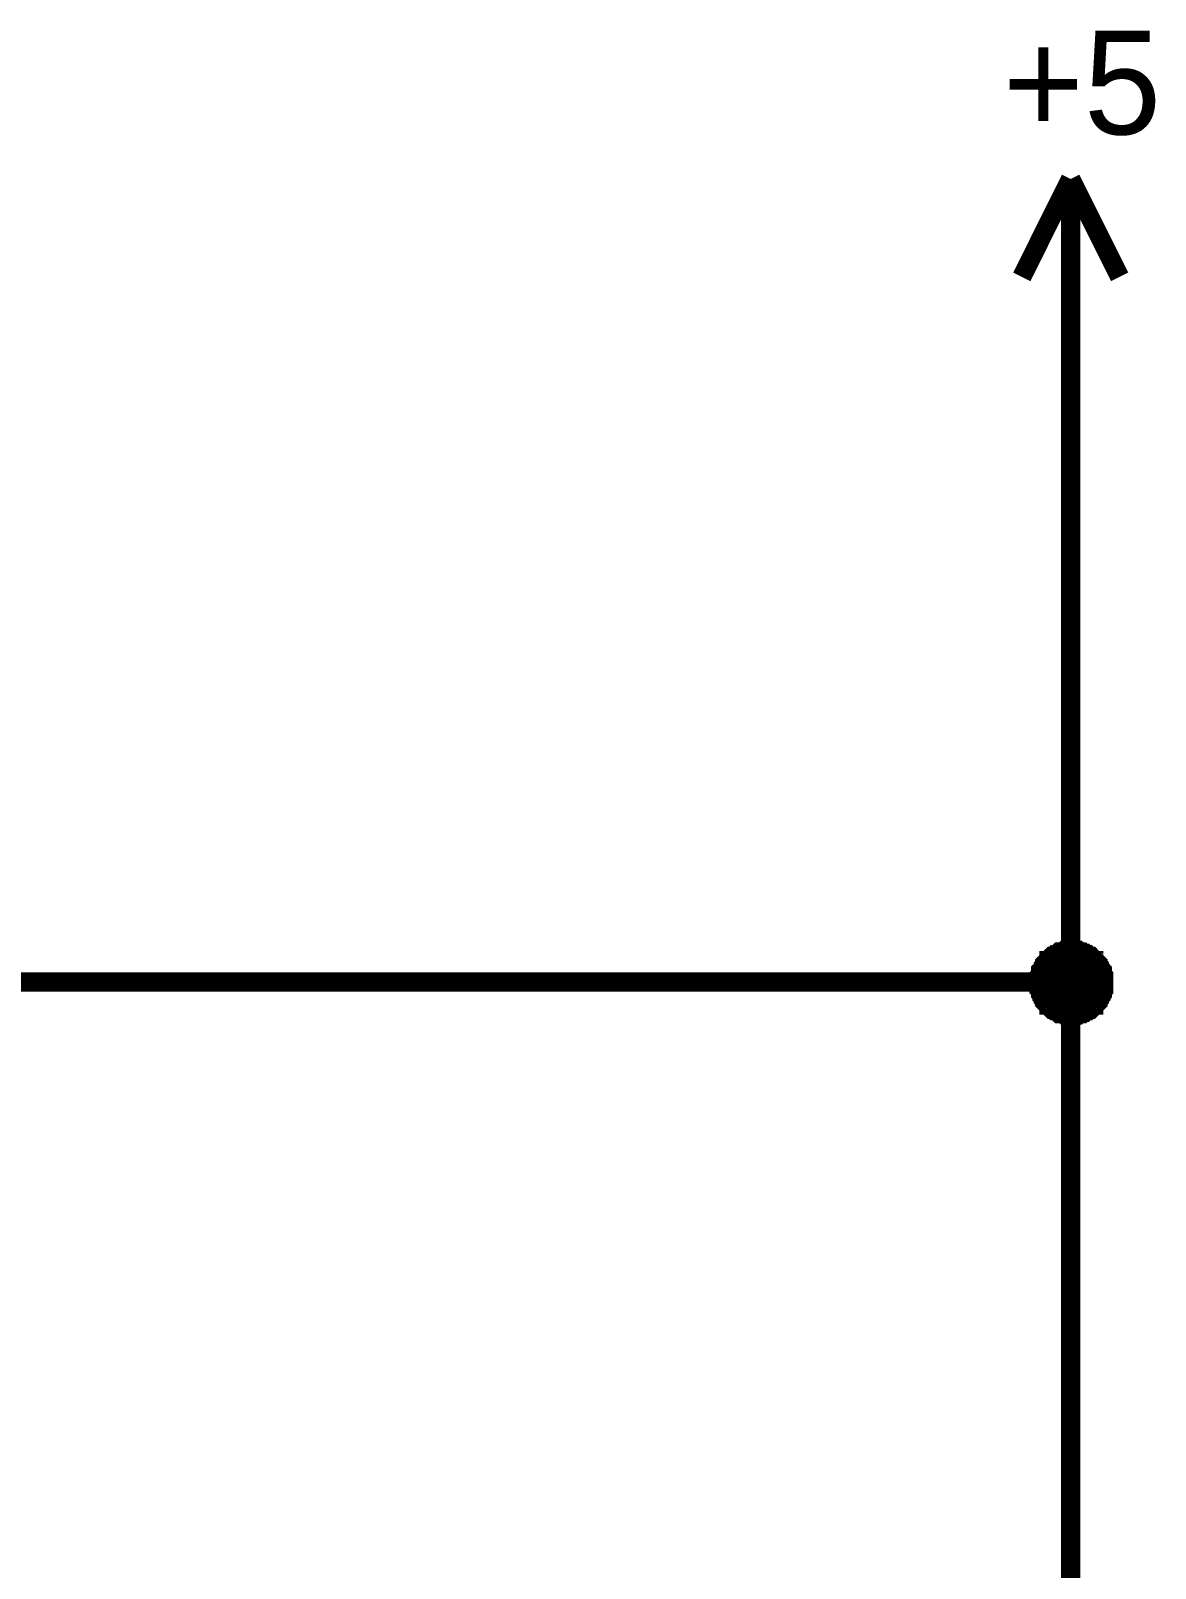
# Model space of a CAD drawing. Header units: millimetres. Extents: x 0 to 841, y 0 to 594.
# Drawn here: x 154.8 to 172.34, y 72.85 to 96.84 of the extents above; entities that cross this region are included whole.
import ezdxf

# ---------------------------------------------------------------- set-up
doc = ezdxf.new("R2010")
doc.units = ezdxf.units.MM
doc.layers.add('Sheet', color=255, linetype='Continuous')

msp = doc.modelspace()

# ---------------------------------------------------------------- linework, layer by layer
at = {"layer": 'Sheet'}
for points, const_width in [([(171.016, 94.531), (170.253, 93.003)], 0.3), ([(171.016, 94.531), (171.78, 93.003)], 0.3), ([(171.016, 91.993), (171.016, 94.531)], 0.3), ([(171.016, 81.998), (171.016, 91.993)], 0.3), ([(170.522, 81.998), (170.522, 82.021), (170.522, 82.043), (170.522, 82.066), (170.522, 82.088), (170.545, 82.111), (170.545, 82.133), (170.545, 82.178), (170.567, 82.201), (170.567, 82.201), (170.59, 82.223), (170.59, 82.245), (170.612, 82.268), (170.612, 82.29), (170.634, 82.313), (170.657, 82.335), (170.679, 82.335), (170.679, 82.358), (170.702, 82.38), (170.724, 82.403), (170.747, 82.403), (170.769, 82.425), (170.792, 82.425), (170.814, 82.448), (170.814, 82.448), (170.837, 82.47), (170.881, 82.47), (170.904, 82.47), (170.926, 82.493), (170.949, 82.493), (170.971, 82.493), (170.994, 82.493), (171.016, 82.493)], 0.3), ([(170.522, 81.998), (170.522, 82.021), (170.522, 82.043), (170.522, 82.066), (170.522, 82.088), (170.545, 82.111), (170.545, 82.133), (170.545, 82.178), (170.567, 82.201), (170.567, 82.201), (170.59, 82.223), (170.59, 82.245), (170.612, 82.268), (170.612, 82.29), (170.634, 82.313), (170.657, 82.335), (170.679, 82.335), (170.679, 82.358), (170.702, 82.38), (170.724, 82.403), (170.747, 82.403), (170.769, 82.425), (170.792, 82.425), (170.814, 82.448), (170.814, 82.448), (170.837, 82.47), (170.881, 82.47), (170.904, 82.47), (170.926, 82.493), (170.949, 82.493), (170.971, 82.493), (170.994, 82.493), (171.016, 82.493)], 0.3), ([(170.522, 81.998), (170.522, 82.021), (170.522, 82.043), (170.522, 82.066), (170.522, 82.088), (170.545, 82.111), (170.545, 82.133), (170.545, 82.178), (170.567, 82.201), (170.567, 82.201), (170.59, 82.223), (170.59, 82.245), (170.612, 82.268), (170.612, 82.29), (170.634, 82.313), (170.657, 82.335), (170.679, 82.335), (170.679, 82.358), (170.702, 82.38), (170.724, 82.403), (170.747, 82.403), (170.769, 82.425), (170.792, 82.425), (170.814, 82.448), (170.814, 82.448), (170.837, 82.47), (170.881, 82.47), (170.904, 82.47), (170.926, 82.493), (170.949, 82.493), (170.971, 82.493), (170.994, 82.493), (171.016, 82.493)], 0.3), ([(170.522, 81.998), (170.522, 82.021), (170.522, 82.043), (170.522, 82.066), (170.522, 82.088), (170.545, 82.111), (170.545, 82.133), (170.545, 82.178), (170.567, 82.201), (170.567, 82.201), (170.59, 82.223), (170.59, 82.245), (170.612, 82.268), (170.612, 82.29), (170.634, 82.313), (170.657, 82.335), (170.679, 82.335), (170.679, 82.358), (170.702, 82.38), (170.724, 82.403), (170.747, 82.403), (170.769, 82.425), (170.792, 82.425), (170.814, 82.448), (170.814, 82.448), (170.837, 82.47), (170.881, 82.47), (170.904, 82.47), (170.926, 82.493), (170.949, 82.493), (170.971, 82.493), (170.994, 82.493), (171.016, 82.493)], 0.3), ([(170.522, 81.998), (170.522, 82.021), (170.522, 82.043), (170.522, 82.066), (170.522, 82.088), (170.545, 82.111), (170.545, 82.133), (170.545, 82.178), (170.567, 82.201), (170.567, 82.201), (170.59, 82.223), (170.59, 82.245), (170.612, 82.268), (170.612, 82.29), (170.634, 82.313), (170.657, 82.335), (170.679, 82.335), (170.679, 82.358), (170.702, 82.38), (170.724, 82.403), (170.747, 82.403), (170.769, 82.425), (170.792, 82.425), (170.814, 82.448), (170.814, 82.448), (170.837, 82.47), (170.881, 82.47), (170.904, 82.47), (170.926, 82.493), (170.949, 82.493), (170.971, 82.493), (170.994, 82.493), (171.016, 82.493)], 0.3), ([(170.522, 81.998), (170.522, 82.021), (170.522, 82.043), (170.522, 82.066), (170.522, 82.088), (170.545, 82.111), (170.545, 82.133), (170.545, 82.178), (170.567, 82.201), (170.567, 82.201), (170.59, 82.223), (170.59, 82.245), (170.612, 82.268), (170.612, 82.29), (170.634, 82.313), (170.657, 82.335), (170.679, 82.335), (170.679, 82.358), (170.702, 82.38), (170.724, 82.403), (170.747, 82.403), (170.769, 82.425), (170.792, 82.425), (170.814, 82.448), (170.814, 82.448), (170.837, 82.47), (170.881, 82.47), (170.904, 82.47), (170.926, 82.493), (170.949, 82.493), (170.971, 82.493), (170.994, 82.493), (171.016, 82.493)], 0.3), ([(170.522, 81.998), (170.522, 82.021), (170.522, 82.043), (170.522, 82.066), (170.522, 82.088), (170.545, 82.111), (170.545, 82.133), (170.545, 82.178), (170.567, 82.201), (170.567, 82.201), (170.59, 82.223), (170.59, 82.245), (170.612, 82.268), (170.612, 82.29), (170.634, 82.313), (170.657, 82.335), (170.679, 82.335), (170.679, 82.358), (170.702, 82.38), (170.724, 82.403), (170.747, 82.403), (170.769, 82.425), (170.792, 82.425), (170.814, 82.448), (170.814, 82.448), (170.837, 82.47), (170.881, 82.47), (170.904, 82.47), (170.926, 82.493), (170.949, 82.493), (170.971, 82.493), (170.994, 82.493), (171.016, 82.493)], 0.0991), ([(170.522, 81.998), (170.522, 82.021), (170.522, 82.043), (170.522, 82.066), (170.522, 82.088), (170.545, 82.111), (170.545, 82.133), (170.545, 82.178), (170.567, 82.201), (170.567, 82.201), (170.59, 82.223), (170.59, 82.245), (170.612, 82.268), (170.612, 82.29), (170.634, 82.313), (170.657, 82.335), (170.679, 82.335), (170.679, 82.358), (170.702, 82.38), (170.724, 82.403), (170.747, 82.403), (170.769, 82.425), (170.792, 82.425), (170.814, 82.448), (170.814, 82.448), (170.837, 82.47), (170.881, 82.47), (170.904, 82.47), (170.926, 82.493), (170.949, 82.493), (170.971, 82.493), (170.994, 82.493), (171.016, 82.493)], 0.0991), ([(170.522, 81.998), (170.522, 82.021), (170.522, 82.043), (170.522, 82.066), (170.522, 82.088), (170.545, 82.111), (170.545, 82.133), (170.545, 82.178), (170.567, 82.201), (170.567, 82.201), (170.59, 82.223), (170.59, 82.245), (170.612, 82.268), (170.612, 82.29), (170.634, 82.313), (170.657, 82.335), (170.679, 82.335), (170.679, 82.358), (170.702, 82.38), (170.724, 82.403), (170.747, 82.403), (170.769, 82.425), (170.792, 82.425), (170.814, 82.448), (170.814, 82.448), (170.837, 82.47), (170.881, 82.47), (170.904, 82.47), (170.926, 82.493), (170.949, 82.493), (170.971, 82.493), (170.994, 82.493), (171.016, 82.493)], 0.0991), ([(170.522, 81.998), (170.522, 82.021), (170.522, 82.043), (170.522, 82.066), (170.522, 82.088), (170.545, 82.111), (170.545, 82.133), (170.545, 82.178), (170.567, 82.201), (170.567, 82.201), (170.59, 82.223), (170.59, 82.245), (170.612, 82.268), (170.612, 82.29), (170.634, 82.313), (170.657, 82.335), (170.679, 82.335), (170.679, 82.358), (170.702, 82.38), (170.724, 82.403), (170.747, 82.403), (170.769, 82.425), (170.792, 82.425), (170.814, 82.448), (170.814, 82.448), (170.837, 82.47), (170.881, 82.47), (170.904, 82.47), (170.926, 82.493), (170.949, 82.493), (170.971, 82.493), (170.994, 82.493), (171.016, 82.493)], 0.0991), ([(170.522, 81.998), (170.522, 82.021), (170.522, 82.043), (170.522, 82.066), (170.522, 82.088), (170.545, 82.111), (170.545, 82.133), (170.545, 82.178), (170.567, 82.201), (170.567, 82.201), (170.59, 82.223), (170.59, 82.245), (170.612, 82.268), (170.612, 82.29), (170.634, 82.313), (170.657, 82.335), (170.679, 82.335), (170.679, 82.358), (170.702, 82.38), (170.724, 82.403), (170.747, 82.403), (170.769, 82.425), (170.792, 82.425), (170.814, 82.448), (170.814, 82.448), (170.837, 82.47), (170.881, 82.47), (170.904, 82.47), (170.926, 82.493), (170.949, 82.493), (170.971, 82.493), (170.994, 82.493), (171.016, 82.493)], 0.0991), ([(170.522, 81.998), (170.522, 82.021), (170.522, 82.043), (170.522, 82.066), (170.522, 82.088), (170.545, 82.111), (170.545, 82.133), (170.545, 82.178), (170.567, 82.201), (170.567, 82.201), (170.59, 82.223), (170.59, 82.245), (170.612, 82.268), (170.612, 82.29), (170.634, 82.313), (170.657, 82.335), (170.679, 82.335), (170.679, 82.358), (170.702, 82.38), (170.724, 82.403), (170.747, 82.403), (170.769, 82.425), (170.792, 82.425), (170.814, 82.448), (170.814, 82.448), (170.837, 82.47), (170.881, 82.47), (170.904, 82.47), (170.926, 82.493), (170.949, 82.493), (170.971, 82.493), (170.994, 82.493), (171.016, 82.493)], 0.0991), ([(171.016, 82.493), (171.016, 82.493)], 0.3), ([(171.016, 82.493), (171.039, 82.493), (171.061, 82.493), (171.106, 82.493), (171.128, 82.493), (171.151, 82.47), (171.173, 82.47), (171.196, 82.47), (171.218, 82.448), (171.241, 82.448), (171.263, 82.425), (171.286, 82.425), (171.308, 82.403), (171.331, 82.403), (171.353, 82.38), (171.376, 82.358), (171.376, 82.335), (171.398, 82.335), (171.42, 82.313), (171.443, 82.29), (171.443, 82.268), (171.465, 82.245), (171.465, 82.223), (171.488, 82.201), (171.488, 82.201), (171.51, 82.178), (171.51, 82.133), (171.51, 82.111), (171.533, 82.088), (171.533, 82.066), (171.533, 82.043), (171.533, 82.021), (171.533, 81.998)], 0.3), ([(171.016, 82.493), (171.016, 82.493)], 0.3), ([(171.016, 82.493), (171.039, 82.493), (171.061, 82.493), (171.106, 82.493), (171.128, 82.493), (171.151, 82.47), (171.173, 82.47), (171.196, 82.47), (171.218, 82.448), (171.241, 82.448), (171.263, 82.425), (171.286, 82.425), (171.308, 82.403), (171.331, 82.403), (171.353, 82.38), (171.376, 82.358), (171.376, 82.335), (171.398, 82.335), (171.42, 82.313), (171.443, 82.29), (171.443, 82.268), (171.465, 82.245), (171.465, 82.223), (171.488, 82.201), (171.488, 82.201), (171.51, 82.178), (171.51, 82.133), (171.51, 82.111), (171.533, 82.088), (171.533, 82.066), (171.533, 82.043), (171.533, 82.021), (171.533, 81.998)], 0.3), ([(171.016, 82.493), (171.016, 82.493)], 0.3), ([(171.016, 82.493), (171.039, 82.493), (171.061, 82.493), (171.106, 82.493), (171.128, 82.493), (171.151, 82.47), (171.173, 82.47), (171.196, 82.47), (171.218, 82.448), (171.241, 82.448), (171.263, 82.425), (171.286, 82.425), (171.308, 82.403), (171.331, 82.403), (171.353, 82.38), (171.376, 82.358), (171.376, 82.335), (171.398, 82.335), (171.42, 82.313), (171.443, 82.29), (171.443, 82.268), (171.465, 82.245), (171.465, 82.223), (171.488, 82.201), (171.488, 82.201), (171.51, 82.178), (171.51, 82.133), (171.51, 82.111), (171.533, 82.088), (171.533, 82.066), (171.533, 82.043), (171.533, 82.021), (171.533, 81.998)], 0.3), ([(171.016, 82.493), (171.016, 82.493)], 0.3), ([(171.016, 82.493), (171.039, 82.493), (171.061, 82.493), (171.106, 82.493), (171.128, 82.493), (171.151, 82.47), (171.173, 82.47), (171.196, 82.47), (171.218, 82.448), (171.241, 82.448), (171.263, 82.425), (171.286, 82.425), (171.308, 82.403), (171.331, 82.403), (171.353, 82.38), (171.376, 82.358), (171.376, 82.335), (171.398, 82.335), (171.42, 82.313), (171.443, 82.29), (171.443, 82.268), (171.465, 82.245), (171.465, 82.223), (171.488, 82.201), (171.488, 82.201), (171.51, 82.178), (171.51, 82.133), (171.51, 82.111), (171.533, 82.088), (171.533, 82.066), (171.533, 82.043), (171.533, 82.021), (171.533, 81.998)], 0.3), ([(171.016, 82.493), (171.016, 82.493)], 0.3), ([(171.016, 82.493), (171.039, 82.493), (171.061, 82.493), (171.106, 82.493), (171.128, 82.493), (171.151, 82.47), (171.173, 82.47), (171.196, 82.47), (171.218, 82.448), (171.241, 82.448), (171.263, 82.425), (171.286, 82.425), (171.308, 82.403), (171.331, 82.403), (171.353, 82.38), (171.376, 82.358), (171.376, 82.335), (171.398, 82.335), (171.42, 82.313), (171.443, 82.29), (171.443, 82.268), (171.465, 82.245), (171.465, 82.223), (171.488, 82.201), (171.488, 82.201), (171.51, 82.178), (171.51, 82.133), (171.51, 82.111), (171.533, 82.088), (171.533, 82.066), (171.533, 82.043), (171.533, 82.021), (171.533, 81.998)], 0.3), ([(171.016, 82.493), (171.016, 82.493)], 0.3), ([(171.016, 82.493), (171.039, 82.493), (171.061, 82.493), (171.106, 82.493), (171.128, 82.493), (171.151, 82.47), (171.173, 82.47), (171.196, 82.47), (171.218, 82.448), (171.241, 82.448), (171.263, 82.425), (171.286, 82.425), (171.308, 82.403), (171.331, 82.403), (171.353, 82.38), (171.376, 82.358), (171.376, 82.335), (171.398, 82.335), (171.42, 82.313), (171.443, 82.29), (171.443, 82.268), (171.465, 82.245), (171.465, 82.223), (171.488, 82.201), (171.488, 82.201), (171.51, 82.178), (171.51, 82.133), (171.51, 82.111), (171.533, 82.088), (171.533, 82.066), (171.533, 82.043), (171.533, 82.021), (171.533, 81.998)], 0.3), ([(171.016, 82.493), (171.016, 82.493)], 0.0991), ([(171.016, 82.493), (171.039, 82.493), (171.061, 82.493), (171.106, 82.493), (171.128, 82.493), (171.151, 82.47), (171.173, 82.47), (171.196, 82.47), (171.218, 82.448), (171.241, 82.448), (171.263, 82.425), (171.286, 82.425), (171.308, 82.403), (171.331, 82.403), (171.353, 82.38), (171.376, 82.358), (171.376, 82.335), (171.398, 82.335), (171.42, 82.313), (171.443, 82.29), (171.443, 82.268), (171.465, 82.245), (171.465, 82.223), (171.488, 82.201), (171.488, 82.201), (171.51, 82.178), (171.51, 82.133), (171.51, 82.111), (171.533, 82.088), (171.533, 82.066), (171.533, 82.043), (171.533, 82.021), (171.533, 81.998)], 0.0991), ([(171.016, 82.493), (171.016, 82.493)], 0.0991), ([(171.016, 82.493), (171.039, 82.493), (171.061, 82.493), (171.106, 82.493), (171.128, 82.493), (171.151, 82.47), (171.173, 82.47), (171.196, 82.47), (171.218, 82.448), (171.241, 82.448), (171.263, 82.425), (171.286, 82.425), (171.308, 82.403), (171.331, 82.403), (171.353, 82.38), (171.376, 82.358), (171.376, 82.335), (171.398, 82.335), (171.42, 82.313), (171.443, 82.29), (171.443, 82.268), (171.465, 82.245), (171.465, 82.223), (171.488, 82.201), (171.488, 82.201), (171.51, 82.178), (171.51, 82.133), (171.51, 82.111), (171.533, 82.088), (171.533, 82.066), (171.533, 82.043), (171.533, 82.021), (171.533, 81.998)], 0.0991), ([(171.016, 82.493), (171.016, 82.493)], 0.0991), ([(171.016, 82.493), (171.039, 82.493), (171.061, 82.493), (171.106, 82.493), (171.128, 82.493), (171.151, 82.47), (171.173, 82.47), (171.196, 82.47), (171.218, 82.448), (171.241, 82.448), (171.263, 82.425), (171.286, 82.425), (171.308, 82.403), (171.331, 82.403), (171.353, 82.38), (171.376, 82.358), (171.376, 82.335), (171.398, 82.335), (171.42, 82.313), (171.443, 82.29), (171.443, 82.268), (171.465, 82.245), (171.465, 82.223), (171.488, 82.201), (171.488, 82.201), (171.51, 82.178), (171.51, 82.133), (171.51, 82.111), (171.533, 82.088), (171.533, 82.066), (171.533, 82.043), (171.533, 82.021), (171.533, 81.998)], 0.0991), ([(171.016, 82.493), (171.016, 82.493)], 0.0991), ([(171.016, 82.493), (171.039, 82.493), (171.061, 82.493), (171.106, 82.493), (171.128, 82.493), (171.151, 82.47), (171.173, 82.47), (171.196, 82.47), (171.218, 82.448), (171.241, 82.448), (171.263, 82.425), (171.286, 82.425), (171.308, 82.403), (171.331, 82.403), (171.353, 82.38), (171.376, 82.358), (171.376, 82.335), (171.398, 82.335), (171.42, 82.313), (171.443, 82.29), (171.443, 82.268), (171.465, 82.245), (171.465, 82.223), (171.488, 82.201), (171.488, 82.201), (171.51, 82.178), (171.51, 82.133), (171.51, 82.111), (171.533, 82.088), (171.533, 82.066), (171.533, 82.043), (171.533, 82.021), (171.533, 81.998)], 0.0991), ([(171.016, 82.493), (171.016, 82.493)], 0.0991), ([(171.016, 82.493), (171.039, 82.493), (171.061, 82.493), (171.106, 82.493), (171.128, 82.493), (171.151, 82.47), (171.173, 82.47), (171.196, 82.47), (171.218, 82.448), (171.241, 82.448), (171.263, 82.425), (171.286, 82.425), (171.308, 82.403), (171.331, 82.403), (171.353, 82.38), (171.376, 82.358), (171.376, 82.335), (171.398, 82.335), (171.42, 82.313), (171.443, 82.29), (171.443, 82.268), (171.465, 82.245), (171.465, 82.223), (171.488, 82.201), (171.488, 82.201), (171.51, 82.178), (171.51, 82.133), (171.51, 82.111), (171.533, 82.088), (171.533, 82.066), (171.533, 82.043), (171.533, 82.021), (171.533, 81.998)], 0.0991), ([(171.016, 82.493), (171.016, 82.493)], 0.0991), ([(171.016, 82.493), (171.039, 82.493), (171.061, 82.493), (171.106, 82.493), (171.128, 82.493), (171.151, 82.47), (171.173, 82.47), (171.196, 82.47), (171.218, 82.448), (171.241, 82.448), (171.263, 82.425), (171.286, 82.425), (171.308, 82.403), (171.331, 82.403), (171.353, 82.38), (171.376, 82.358), (171.376, 82.335), (171.398, 82.335), (171.42, 82.313), (171.443, 82.29), (171.443, 82.268), (171.465, 82.245), (171.465, 82.223), (171.488, 82.201), (171.488, 82.201), (171.51, 82.178), (171.51, 82.133), (171.51, 82.111), (171.533, 82.088), (171.533, 82.066), (171.533, 82.043), (171.533, 82.021), (171.533, 81.998)], 0.0991), ([(146.021, 81.998), (171.016, 81.998)], 0.3), ([(171.016, 81.482), (170.994, 81.482), (170.971, 81.482), (170.949, 81.482), (170.926, 81.482), (170.904, 81.504), (170.881, 81.504), (170.837, 81.504), (170.814, 81.527), (170.814, 81.527), (170.792, 81.549), (170.769, 81.549), (170.747, 81.572), (170.724, 81.572), (170.702, 81.594), (170.679, 81.617), (170.679, 81.639), (170.657, 81.639), (170.634, 81.662), (170.612, 81.684), (170.612, 81.706), (170.59, 81.729), (170.59, 81.751), (170.567, 81.774), (170.567, 81.796), (170.545, 81.819), (170.545, 81.841), (170.545, 81.864), (170.522, 81.886), (170.522, 81.909), (170.522, 81.953), (170.522, 81.976), (170.522, 81.998)], 0.3), ([(170.522, 81.998), (170.522, 81.998)], 0.3), ([(171.016, 81.482), (170.994, 81.482), (170.971, 81.482), (170.949, 81.482), (170.926, 81.482), (170.904, 81.504), (170.881, 81.504), (170.837, 81.504), (170.814, 81.527), (170.814, 81.527), (170.792, 81.549), (170.769, 81.549), (170.747, 81.572), (170.724, 81.572), (170.702, 81.594), (170.679, 81.617), (170.679, 81.639), (170.657, 81.639), (170.634, 81.662), (170.612, 81.684), (170.612, 81.706), (170.59, 81.729), (170.59, 81.751), (170.567, 81.774), (170.567, 81.796), (170.545, 81.819), (170.545, 81.841), (170.545, 81.864), (170.522, 81.886), (170.522, 81.909), (170.522, 81.953), (170.522, 81.976), (170.522, 81.998)], 0.3), ([(170.522, 81.998), (170.522, 81.998)], 0.3), ([(171.016, 81.482), (170.994, 81.482), (170.971, 81.482), (170.949, 81.482), (170.926, 81.482), (170.904, 81.504), (170.881, 81.504), (170.837, 81.504), (170.814, 81.527), (170.814, 81.527), (170.792, 81.549), (170.769, 81.549), (170.747, 81.572), (170.724, 81.572), (170.702, 81.594), (170.679, 81.617), (170.679, 81.639), (170.657, 81.639), (170.634, 81.662), (170.612, 81.684), (170.612, 81.706), (170.59, 81.729), (170.59, 81.751), (170.567, 81.774), (170.567, 81.796), (170.545, 81.819), (170.545, 81.841), (170.545, 81.864), (170.522, 81.886), (170.522, 81.909), (170.522, 81.953), (170.522, 81.976), (170.522, 81.998)], 0.3), ([(170.522, 81.998), (170.522, 81.998)], 0.3), ([(171.016, 81.482), (170.994, 81.482), (170.971, 81.482), (170.949, 81.482), (170.926, 81.482), (170.904, 81.504), (170.881, 81.504), (170.837, 81.504), (170.814, 81.527), (170.814, 81.527), (170.792, 81.549), (170.769, 81.549), (170.747, 81.572), (170.724, 81.572), (170.702, 81.594), (170.679, 81.617), (170.679, 81.639), (170.657, 81.639), (170.634, 81.662), (170.612, 81.684), (170.612, 81.706), (170.59, 81.729), (170.59, 81.751), (170.567, 81.774), (170.567, 81.796), (170.545, 81.819), (170.545, 81.841), (170.545, 81.864), (170.522, 81.886), (170.522, 81.909), (170.522, 81.953), (170.522, 81.976), (170.522, 81.998)], 0.3), ([(170.522, 81.998), (170.522, 81.998)], 0.3), ([(171.016, 81.482), (170.994, 81.482), (170.971, 81.482), (170.949, 81.482), (170.926, 81.482), (170.904, 81.504), (170.881, 81.504), (170.837, 81.504), (170.814, 81.527), (170.814, 81.527), (170.792, 81.549), (170.769, 81.549), (170.747, 81.572), (170.724, 81.572), (170.702, 81.594), (170.679, 81.617), (170.679, 81.639), (170.657, 81.639), (170.634, 81.662), (170.612, 81.684), (170.612, 81.706), (170.59, 81.729), (170.59, 81.751), (170.567, 81.774), (170.567, 81.796), (170.545, 81.819), (170.545, 81.841), (170.545, 81.864), (170.522, 81.886), (170.522, 81.909), (170.522, 81.953), (170.522, 81.976), (170.522, 81.998)], 0.3), ([(170.522, 81.998), (170.522, 81.998)], 0.3), ([(171.016, 81.482), (170.994, 81.482), (170.971, 81.482), (170.949, 81.482), (170.926, 81.482), (170.904, 81.504), (170.881, 81.504), (170.837, 81.504), (170.814, 81.527), (170.814, 81.527), (170.792, 81.549), (170.769, 81.549), (170.747, 81.572), (170.724, 81.572), (170.702, 81.594), (170.679, 81.617), (170.679, 81.639), (170.657, 81.639), (170.634, 81.662), (170.612, 81.684), (170.612, 81.706), (170.59, 81.729), (170.59, 81.751), (170.567, 81.774), (170.567, 81.796), (170.545, 81.819), (170.545, 81.841), (170.545, 81.864), (170.522, 81.886), (170.522, 81.909), (170.522, 81.953), (170.522, 81.976), (170.522, 81.998)], 0.3), ([(170.522, 81.998), (170.522, 81.998)], 0.3), ([(171.016, 81.998), (171.016, 61.987)], 0.3), ([(171.533, 81.998), (171.533, 81.976), (171.533, 81.953), (171.533, 81.909), (171.533, 81.886), (171.51, 81.864), (171.51, 81.841), (171.51, 81.819), (171.488, 81.796), (171.488, 81.774), (171.465, 81.751), (171.465, 81.729), (171.443, 81.706), (171.443, 81.684), (171.42, 81.662), (171.398, 81.639), (171.376, 81.639), (171.376, 81.617), (171.353, 81.594), (171.331, 81.572), (171.308, 81.572), (171.286, 81.549), (171.263, 81.549), (171.241, 81.527), (171.218, 81.527), (171.196, 81.504), (171.173, 81.504), (171.151, 81.504), (171.128, 81.482), (171.106, 81.482), (171.061, 81.482), (171.039, 81.482), (171.016, 81.482)], 0.3), ([(171.533, 81.998), (171.533, 81.976), (171.533, 81.953), (171.533, 81.909), (171.533, 81.886), (171.51, 81.864), (171.51, 81.841), (171.51, 81.819), (171.488, 81.796), (171.488, 81.774), (171.465, 81.751), (171.465, 81.729), (171.443, 81.706), (171.443, 81.684), (171.42, 81.662), (171.398, 81.639), (171.376, 81.639), (171.376, 81.617), (171.353, 81.594), (171.331, 81.572), (171.308, 81.572), (171.286, 81.549), (171.263, 81.549), (171.241, 81.527), (171.218, 81.527), (171.196, 81.504), (171.173, 81.504), (171.151, 81.504), (171.128, 81.482), (171.106, 81.482), (171.061, 81.482), (171.039, 81.482), (171.016, 81.482)], 0.3), ([(171.533, 81.998), (171.533, 81.976), (171.533, 81.953), (171.533, 81.909), (171.533, 81.886), (171.51, 81.864), (171.51, 81.841), (171.51, 81.819), (171.488, 81.796), (171.488, 81.774), (171.465, 81.751), (171.465, 81.729), (171.443, 81.706), (171.443, 81.684), (171.42, 81.662), (171.398, 81.639), (171.376, 81.639), (171.376, 81.617), (171.353, 81.594), (171.331, 81.572), (171.308, 81.572), (171.286, 81.549), (171.263, 81.549), (171.241, 81.527), (171.218, 81.527), (171.196, 81.504), (171.173, 81.504), (171.151, 81.504), (171.128, 81.482), (171.106, 81.482), (171.061, 81.482), (171.039, 81.482), (171.016, 81.482)], 0.3), ([(171.533, 81.998), (171.533, 81.976), (171.533, 81.953), (171.533, 81.909), (171.533, 81.886), (171.51, 81.864), (171.51, 81.841), (171.51, 81.819), (171.488, 81.796), (171.488, 81.774), (171.465, 81.751), (171.465, 81.729), (171.443, 81.706), (171.443, 81.684), (171.42, 81.662), (171.398, 81.639), (171.376, 81.639), (171.376, 81.617), (171.353, 81.594), (171.331, 81.572), (171.308, 81.572), (171.286, 81.549), (171.263, 81.549), (171.241, 81.527), (171.218, 81.527), (171.196, 81.504), (171.173, 81.504), (171.151, 81.504), (171.128, 81.482), (171.106, 81.482), (171.061, 81.482), (171.039, 81.482), (171.016, 81.482)], 0.3), ([(171.533, 81.998), (171.533, 81.976), (171.533, 81.953), (171.533, 81.909), (171.533, 81.886), (171.51, 81.864), (171.51, 81.841), (171.51, 81.819), (171.488, 81.796), (171.488, 81.774), (171.465, 81.751), (171.465, 81.729), (171.443, 81.706), (171.443, 81.684), (171.42, 81.662), (171.398, 81.639), (171.376, 81.639), (171.376, 81.617), (171.353, 81.594), (171.331, 81.572), (171.308, 81.572), (171.286, 81.549), (171.263, 81.549), (171.241, 81.527), (171.218, 81.527), (171.196, 81.504), (171.173, 81.504), (171.151, 81.504), (171.128, 81.482), (171.106, 81.482), (171.061, 81.482), (171.039, 81.482), (171.016, 81.482)], 0.3), ([(171.533, 81.998), (171.533, 81.976), (171.533, 81.953), (171.533, 81.909), (171.533, 81.886), (171.51, 81.864), (171.51, 81.841), (171.51, 81.819), (171.488, 81.796), (171.488, 81.774), (171.465, 81.751), (171.465, 81.729), (171.443, 81.706), (171.443, 81.684), (171.42, 81.662), (171.398, 81.639), (171.376, 81.639), (171.376, 81.617), (171.353, 81.594), (171.331, 81.572), (171.308, 81.572), (171.286, 81.549), (171.263, 81.549), (171.241, 81.527), (171.218, 81.527), (171.196, 81.504), (171.173, 81.504), (171.151, 81.504), (171.128, 81.482), (171.106, 81.482), (171.061, 81.482), (171.039, 81.482), (171.016, 81.482)], 0.3), ([(171.533, 81.998), (171.533, 81.998), (171.533, 81.998), (171.533, 81.998), (171.533, 81.998), (171.533, 81.998), (171.533, 81.998), (171.533, 81.998), (171.533, 81.998), (171.533, 81.998), (171.533, 81.998), (171.533, 81.998), (171.533, 81.998), (171.533, 81.998), (171.533, 81.998), (171.533, 81.998), (171.533, 81.998), (171.533, 81.998), (171.533, 81.998), (171.533, 81.998), (171.533, 81.998), (171.533, 81.998), (171.533, 81.998), (171.533, 81.998), (171.533, 81.998), (171.533, 81.998), (171.533, 81.998), (171.533, 81.998), (171.533, 81.998), (171.533, 81.998), (171.533, 81.998), (171.533, 81.998), (171.533, 81.998)], 0.3), ([(171.533, 81.998), (171.533, 81.998)], 0.3), ([(171.533, 81.998), (171.533, 81.998), (171.533, 81.998), (171.533, 81.998), (171.533, 81.998), (171.533, 81.998), (171.533, 81.998), (171.533, 81.998), (171.533, 81.998), (171.533, 81.998), (171.533, 81.998), (171.533, 81.998), (171.533, 81.998), (171.533, 81.998), (171.533, 81.998), (171.533, 81.998), (171.533, 81.998), (171.533, 81.998), (171.533, 81.998), (171.533, 81.998), (171.533, 81.998), (171.533, 81.998), (171.533, 81.998), (171.533, 81.998), (171.533, 81.998), (171.533, 81.998), (171.533, 81.998), (171.533, 81.998), (171.533, 81.998), (171.533, 81.998), (171.533, 81.998), (171.533, 81.998), (171.533, 81.998)], 0.3), ([(171.533, 81.998), (171.533, 81.998)], 0.3), ([(171.533, 81.998), (171.533, 81.998), (171.533, 81.998), (171.533, 81.998), (171.533, 81.998), (171.533, 81.998), (171.533, 81.998), (171.533, 81.998), (171.533, 81.998), (171.533, 81.998), (171.533, 81.998), (171.533, 81.998), (171.533, 81.998), (171.533, 81.998), (171.533, 81.998), (171.533, 81.998), (171.533, 81.998), (171.533, 81.998), (171.533, 81.998), (171.533, 81.998), (171.533, 81.998), (171.533, 81.998), (171.533, 81.998), (171.533, 81.998), (171.533, 81.998), (171.533, 81.998), (171.533, 81.998), (171.533, 81.998), (171.533, 81.998), (171.533, 81.998), (171.533, 81.998), (171.533, 81.998), (171.533, 81.998)], 0.3), ([(171.533, 81.998), (171.533, 81.998)], 0.3), ([(171.533, 81.998), (171.533, 81.998), (171.533, 81.998), (171.533, 81.998), (171.533, 81.998), (171.533, 81.998), (171.533, 81.998), (171.533, 81.998), (171.533, 81.998), (171.533, 81.998), (171.533, 81.998), (171.533, 81.998), (171.533, 81.998), (171.533, 81.998), (171.533, 81.998), (171.533, 81.998), (171.533, 81.998), (171.533, 81.998), (171.533, 81.998), (171.533, 81.998), (171.533, 81.998), (171.533, 81.998), (171.533, 81.998), (171.533, 81.998), (171.533, 81.998), (171.533, 81.998), (171.533, 81.998), (171.533, 81.998), (171.533, 81.998), (171.533, 81.998), (171.533, 81.998), (171.533, 81.998), (171.533, 81.998)], 0.3), ([(171.533, 81.998), (171.533, 81.998)], 0.3), ([(171.533, 81.998), (171.533, 81.998), (171.533, 81.998), (171.533, 81.998), (171.533, 81.998), (171.533, 81.998), (171.533, 81.998), (171.533, 81.998), (171.533, 81.998), (171.533, 81.998), (171.533, 81.998), (171.533, 81.998), (171.533, 81.998), (171.533, 81.998), (171.533, 81.998), (171.533, 81.998), (171.533, 81.998), (171.533, 81.998), (171.533, 81.998), (171.533, 81.998), (171.533, 81.998), (171.533, 81.998), (171.533, 81.998), (171.533, 81.998), (171.533, 81.998), (171.533, 81.998), (171.533, 81.998), (171.533, 81.998), (171.533, 81.998), (171.533, 81.998), (171.533, 81.998), (171.533, 81.998), (171.533, 81.998)], 0.3), ([(171.533, 81.998), (171.533, 81.998)], 0.3), ([(171.533, 81.998), (171.533, 81.998), (171.533, 81.998), (171.533, 81.998), (171.533, 81.998), (171.533, 81.998), (171.533, 81.998), (171.533, 81.998), (171.533, 81.998), (171.533, 81.998), (171.533, 81.998), (171.533, 81.998), (171.533, 81.998), (171.533, 81.998), (171.533, 81.998), (171.533, 81.998), (171.533, 81.998), (171.533, 81.998), (171.533, 81.998), (171.533, 81.998), (171.533, 81.998), (171.533, 81.998), (171.533, 81.998), (171.533, 81.998), (171.533, 81.998), (171.533, 81.998), (171.533, 81.998), (171.533, 81.998), (171.533, 81.998), (171.533, 81.998), (171.533, 81.998), (171.533, 81.998), (171.533, 81.998)], 0.3), ([(171.533, 81.998), (171.533, 81.998)], 0.3), ([(171.016, 81.482), (170.994, 81.482), (170.971, 81.482), (170.949, 81.482), (170.926, 81.482), (170.904, 81.504), (170.881, 81.504), (170.837, 81.504), (170.814, 81.527), (170.814, 81.527), (170.792, 81.549), (170.769, 81.549), (170.747, 81.572), (170.724, 81.572), (170.702, 81.594), (170.679, 81.617), (170.679, 81.639), (170.657, 81.639), (170.634, 81.662), (170.612, 81.684), (170.612, 81.706), (170.59, 81.729), (170.59, 81.751), (170.567, 81.774), (170.567, 81.796), (170.545, 81.819), (170.545, 81.841), (170.545, 81.864), (170.522, 81.886), (170.522, 81.909), (170.522, 81.953), (170.522, 81.976), (170.522, 81.998)], 0.0991), ([(170.522, 81.998), (170.522, 81.998)], 0.0991), ([(171.016, 81.482), (170.994, 81.482), (170.971, 81.482), (170.949, 81.482), (170.926, 81.482), (170.904, 81.504), (170.881, 81.504), (170.837, 81.504), (170.814, 81.527), (170.814, 81.527), (170.792, 81.549), (170.769, 81.549), (170.747, 81.572), (170.724, 81.572), (170.702, 81.594), (170.679, 81.617), (170.679, 81.639), (170.657, 81.639), (170.634, 81.662), (170.612, 81.684), (170.612, 81.706), (170.59, 81.729), (170.59, 81.751), (170.567, 81.774), (170.567, 81.796), (170.545, 81.819), (170.545, 81.841), (170.545, 81.864), (170.522, 81.886), (170.522, 81.909), (170.522, 81.953), (170.522, 81.976), (170.522, 81.998)], 0.0991), ([(170.522, 81.998), (170.522, 81.998)], 0.0991), ([(171.016, 81.482), (170.994, 81.482), (170.971, 81.482), (170.949, 81.482), (170.926, 81.482), (170.904, 81.504), (170.881, 81.504), (170.837, 81.504), (170.814, 81.527), (170.814, 81.527), (170.792, 81.549), (170.769, 81.549), (170.747, 81.572), (170.724, 81.572), (170.702, 81.594), (170.679, 81.617), (170.679, 81.639), (170.657, 81.639), (170.634, 81.662), (170.612, 81.684), (170.612, 81.706), (170.59, 81.729), (170.59, 81.751), (170.567, 81.774), (170.567, 81.796), (170.545, 81.819), (170.545, 81.841), (170.545, 81.864), (170.522, 81.886), (170.522, 81.909), (170.522, 81.953), (170.522, 81.976), (170.522, 81.998)], 0.0991), ([(170.522, 81.998), (170.522, 81.998)], 0.0991), ([(171.016, 81.482), (170.994, 81.482), (170.971, 81.482), (170.949, 81.482), (170.926, 81.482), (170.904, 81.504), (170.881, 81.504), (170.837, 81.504), (170.814, 81.527), (170.814, 81.527), (170.792, 81.549), (170.769, 81.549), (170.747, 81.572), (170.724, 81.572), (170.702, 81.594), (170.679, 81.617), (170.679, 81.639), (170.657, 81.639), (170.634, 81.662), (170.612, 81.684), (170.612, 81.706), (170.59, 81.729), (170.59, 81.751), (170.567, 81.774), (170.567, 81.796), (170.545, 81.819), (170.545, 81.841), (170.545, 81.864), (170.522, 81.886), (170.522, 81.909), (170.522, 81.953), (170.522, 81.976), (170.522, 81.998)], 0.0991), ([(170.522, 81.998), (170.522, 81.998)], 0.0991), ([(171.016, 81.482), (170.994, 81.482), (170.971, 81.482), (170.949, 81.482), (170.926, 81.482), (170.904, 81.504), (170.881, 81.504), (170.837, 81.504), (170.814, 81.527), (170.814, 81.527), (170.792, 81.549), (170.769, 81.549), (170.747, 81.572), (170.724, 81.572), (170.702, 81.594), (170.679, 81.617), (170.679, 81.639), (170.657, 81.639), (170.634, 81.662), (170.612, 81.684), (170.612, 81.706), (170.59, 81.729), (170.59, 81.751), (170.567, 81.774), (170.567, 81.796), (170.545, 81.819), (170.545, 81.841), (170.545, 81.864), (170.522, 81.886), (170.522, 81.909), (170.522, 81.953), (170.522, 81.976), (170.522, 81.998)], 0.0991), ([(170.522, 81.998), (170.522, 81.998)], 0.0991), ([(171.016, 81.482), (170.994, 81.482), (170.971, 81.482), (170.949, 81.482), (170.926, 81.482), (170.904, 81.504), (170.881, 81.504), (170.837, 81.504), (170.814, 81.527), (170.814, 81.527), (170.792, 81.549), (170.769, 81.549), (170.747, 81.572), (170.724, 81.572), (170.702, 81.594), (170.679, 81.617), (170.679, 81.639), (170.657, 81.639), (170.634, 81.662), (170.612, 81.684), (170.612, 81.706), (170.59, 81.729), (170.59, 81.751), (170.567, 81.774), (170.567, 81.796), (170.545, 81.819), (170.545, 81.841), (170.545, 81.864), (170.522, 81.886), (170.522, 81.909), (170.522, 81.953), (170.522, 81.976), (170.522, 81.998)], 0.0991), ([(170.522, 81.998), (170.522, 81.998)], 0.0991), ([(171.533, 81.998), (171.533, 81.976), (171.533, 81.953), (171.533, 81.909), (171.533, 81.886), (171.51, 81.864), (171.51, 81.841), (171.51, 81.819), (171.488, 81.796), (171.488, 81.774), (171.465, 81.751), (171.465, 81.729), (171.443, 81.706), (171.443, 81.684), (171.42, 81.662), (171.398, 81.639), (171.376, 81.639), (171.376, 81.617), (171.353, 81.594), (171.331, 81.572), (171.308, 81.572), (171.286, 81.549), (171.263, 81.549), (171.241, 81.527), (171.218, 81.527), (171.196, 81.504), (171.173, 81.504), (171.151, 81.504), (171.128, 81.482), (171.106, 81.482), (171.061, 81.482), (171.039, 81.482), (171.016, 81.482)], 0.0991), ([(171.533, 81.998), (171.533, 81.976), (171.533, 81.953), (171.533, 81.909), (171.533, 81.886), (171.51, 81.864), (171.51, 81.841), (171.51, 81.819), (171.488, 81.796), (171.488, 81.774), (171.465, 81.751), (171.465, 81.729), (171.443, 81.706), (171.443, 81.684), (171.42, 81.662), (171.398, 81.639), (171.376, 81.639), (171.376, 81.617), (171.353, 81.594), (171.331, 81.572), (171.308, 81.572), (171.286, 81.549), (171.263, 81.549), (171.241, 81.527), (171.218, 81.527), (171.196, 81.504), (171.173, 81.504), (171.151, 81.504), (171.128, 81.482), (171.106, 81.482), (171.061, 81.482), (171.039, 81.482), (171.016, 81.482)], 0.0991), ([(171.533, 81.998), (171.533, 81.976), (171.533, 81.953), (171.533, 81.909), (171.533, 81.886), (171.51, 81.864), (171.51, 81.841), (171.51, 81.819), (171.488, 81.796), (171.488, 81.774), (171.465, 81.751), (171.465, 81.729), (171.443, 81.706), (171.443, 81.684), (171.42, 81.662), (171.398, 81.639), (171.376, 81.639), (171.376, 81.617), (171.353, 81.594), (171.331, 81.572), (171.308, 81.572), (171.286, 81.549), (171.263, 81.549), (171.241, 81.527), (171.218, 81.527), (171.196, 81.504), (171.173, 81.504), (171.151, 81.504), (171.128, 81.482), (171.106, 81.482), (171.061, 81.482), (171.039, 81.482), (171.016, 81.482)], 0.0991), ([(171.533, 81.998), (171.533, 81.976), (171.533, 81.953), (171.533, 81.909), (171.533, 81.886), (171.51, 81.864), (171.51, 81.841), (171.51, 81.819), (171.488, 81.796), (171.488, 81.774), (171.465, 81.751), (171.465, 81.729), (171.443, 81.706), (171.443, 81.684), (171.42, 81.662), (171.398, 81.639), (171.376, 81.639), (171.376, 81.617), (171.353, 81.594), (171.331, 81.572), (171.308, 81.572), (171.286, 81.549), (171.263, 81.549), (171.241, 81.527), (171.218, 81.527), (171.196, 81.504), (171.173, 81.504), (171.151, 81.504), (171.128, 81.482), (171.106, 81.482), (171.061, 81.482), (171.039, 81.482), (171.016, 81.482)], 0.0991), ([(171.533, 81.998), (171.533, 81.976), (171.533, 81.953), (171.533, 81.909), (171.533, 81.886), (171.51, 81.864), (171.51, 81.841), (171.51, 81.819), (171.488, 81.796), (171.488, 81.774), (171.465, 81.751), (171.465, 81.729), (171.443, 81.706), (171.443, 81.684), (171.42, 81.662), (171.398, 81.639), (171.376, 81.639), (171.376, 81.617), (171.353, 81.594), (171.331, 81.572), (171.308, 81.572), (171.286, 81.549), (171.263, 81.549), (171.241, 81.527), (171.218, 81.527), (171.196, 81.504), (171.173, 81.504), (171.151, 81.504), (171.128, 81.482), (171.106, 81.482), (171.061, 81.482), (171.039, 81.482), (171.016, 81.482)], 0.0991), ([(171.533, 81.998), (171.533, 81.976), (171.533, 81.953), (171.533, 81.909), (171.533, 81.886), (171.51, 81.864), (171.51, 81.841), (171.51, 81.819), (171.488, 81.796), (171.488, 81.774), (171.465, 81.751), (171.465, 81.729), (171.443, 81.706), (171.443, 81.684), (171.42, 81.662), (171.398, 81.639), (171.376, 81.639), (171.376, 81.617), (171.353, 81.594), (171.331, 81.572), (171.308, 81.572), (171.286, 81.549), (171.263, 81.549), (171.241, 81.527), (171.218, 81.527), (171.196, 81.504), (171.173, 81.504), (171.151, 81.504), (171.128, 81.482), (171.106, 81.482), (171.061, 81.482), (171.039, 81.482), (171.016, 81.482)], 0.0991), ([(171.533, 81.998), (171.533, 81.998), (171.533, 81.998), (171.533, 81.998), (171.533, 81.998), (171.533, 81.998), (171.533, 81.998), (171.533, 81.998), (171.533, 81.998), (171.533, 81.998), (171.533, 81.998), (171.533, 81.998), (171.533, 81.998), (171.533, 81.998), (171.533, 81.998), (171.533, 81.998), (171.533, 81.998), (171.533, 81.998), (171.533, 81.998), (171.533, 81.998), (171.533, 81.998), (171.533, 81.998), (171.533, 81.998), (171.533, 81.998), (171.533, 81.998), (171.533, 81.998), (171.533, 81.998), (171.533, 81.998), (171.533, 81.998), (171.533, 81.998), (171.533, 81.998), (171.533, 81.998), (171.533, 81.998)], 0.0991), ([(171.533, 81.998), (171.533, 81.998)], 0.0991), ([(171.533, 81.998), (171.533, 81.998), (171.533, 81.998), (171.533, 81.998), (171.533, 81.998), (171.533, 81.998), (171.533, 81.998), (171.533, 81.998), (171.533, 81.998), (171.533, 81.998), (171.533, 81.998), (171.533, 81.998), (171.533, 81.998), (171.533, 81.998), (171.533, 81.998), (171.533, 81.998), (171.533, 81.998), (171.533, 81.998), (171.533, 81.998), (171.533, 81.998), (171.533, 81.998), (171.533, 81.998), (171.533, 81.998), (171.533, 81.998), (171.533, 81.998), (171.533, 81.998), (171.533, 81.998), (171.533, 81.998), (171.533, 81.998), (171.533, 81.998), (171.533, 81.998), (171.533, 81.998), (171.533, 81.998)], 0.0991), ([(171.533, 81.998), (171.533, 81.998)], 0.0991), ([(171.533, 81.998), (171.533, 81.998), (171.533, 81.998), (171.533, 81.998), (171.533, 81.998), (171.533, 81.998), (171.533, 81.998), (171.533, 81.998), (171.533, 81.998), (171.533, 81.998), (171.533, 81.998), (171.533, 81.998), (171.533, 81.998), (171.533, 81.998), (171.533, 81.998), (171.533, 81.998), (171.533, 81.998), (171.533, 81.998), (171.533, 81.998), (171.533, 81.998), (171.533, 81.998), (171.533, 81.998), (171.533, 81.998), (171.533, 81.998), (171.533, 81.998), (171.533, 81.998), (171.533, 81.998), (171.533, 81.998), (171.533, 81.998), (171.533, 81.998), (171.533, 81.998), (171.533, 81.998), (171.533, 81.998)], 0.0991), ([(171.533, 81.998), (171.533, 81.998)], 0.0991), ([(171.533, 81.998), (171.533, 81.998), (171.533, 81.998), (171.533, 81.998), (171.533, 81.998), (171.533, 81.998), (171.533, 81.998), (171.533, 81.998), (171.533, 81.998), (171.533, 81.998), (171.533, 81.998), (171.533, 81.998), (171.533, 81.998), (171.533, 81.998), (171.533, 81.998), (171.533, 81.998), (171.533, 81.998), (171.533, 81.998), (171.533, 81.998), (171.533, 81.998), (171.533, 81.998), (171.533, 81.998), (171.533, 81.998), (171.533, 81.998), (171.533, 81.998), (171.533, 81.998), (171.533, 81.998), (171.533, 81.998), (171.533, 81.998), (171.533, 81.998), (171.533, 81.998), (171.533, 81.998), (171.533, 81.998)], 0.0991), ([(171.533, 81.998), (171.533, 81.998)], 0.0991), ([(171.533, 81.998), (171.533, 81.998), (171.533, 81.998), (171.533, 81.998), (171.533, 81.998), (171.533, 81.998), (171.533, 81.998), (171.533, 81.998), (171.533, 81.998), (171.533, 81.998), (171.533, 81.998), (171.533, 81.998), (171.533, 81.998), (171.533, 81.998), (171.533, 81.998), (171.533, 81.998), (171.533, 81.998), (171.533, 81.998), (171.533, 81.998), (171.533, 81.998), (171.533, 81.998), (171.533, 81.998), (171.533, 81.998), (171.533, 81.998), (171.533, 81.998), (171.533, 81.998), (171.533, 81.998), (171.533, 81.998), (171.533, 81.998), (171.533, 81.998), (171.533, 81.998), (171.533, 81.998), (171.533, 81.998)], 0.0991), ([(171.533, 81.998), (171.533, 81.998)], 0.0991), ([(171.533, 81.998), (171.533, 81.998), (171.533, 81.998), (171.533, 81.998), (171.533, 81.998), (171.533, 81.998), (171.533, 81.998), (171.533, 81.998), (171.533, 81.998), (171.533, 81.998), (171.533, 81.998), (171.533, 81.998), (171.533, 81.998), (171.533, 81.998), (171.533, 81.998), (171.533, 81.998), (171.533, 81.998), (171.533, 81.998), (171.533, 81.998), (171.533, 81.998), (171.533, 81.998), (171.533, 81.998), (171.533, 81.998), (171.533, 81.998), (171.533, 81.998), (171.533, 81.998), (171.533, 81.998), (171.533, 81.998), (171.533, 81.998), (171.533, 81.998), (171.533, 81.998), (171.533, 81.998), (171.533, 81.998)], 0.0991), ([(171.533, 81.998), (171.533, 81.998)], 0.0991)]:
    msp.add_lwpolyline(points, dxfattribs=dict(at, const_width=const_width))
at = {"layer": 'Sheet', "const_width": 0.508}
msp.add_lwpolyline([(170.746, 82, 1), (171.254, 82, 1)], format="xyb", close=True, dxfattribs=at)

# ---------------------------------------------------------------- texts
at = {"layer": 'Sheet'}
msp.add_text('+5', height=1.6171, dxfattribs=at).set_placement((169.961, 95.227))

doc.saveas('drawing.dxf')
